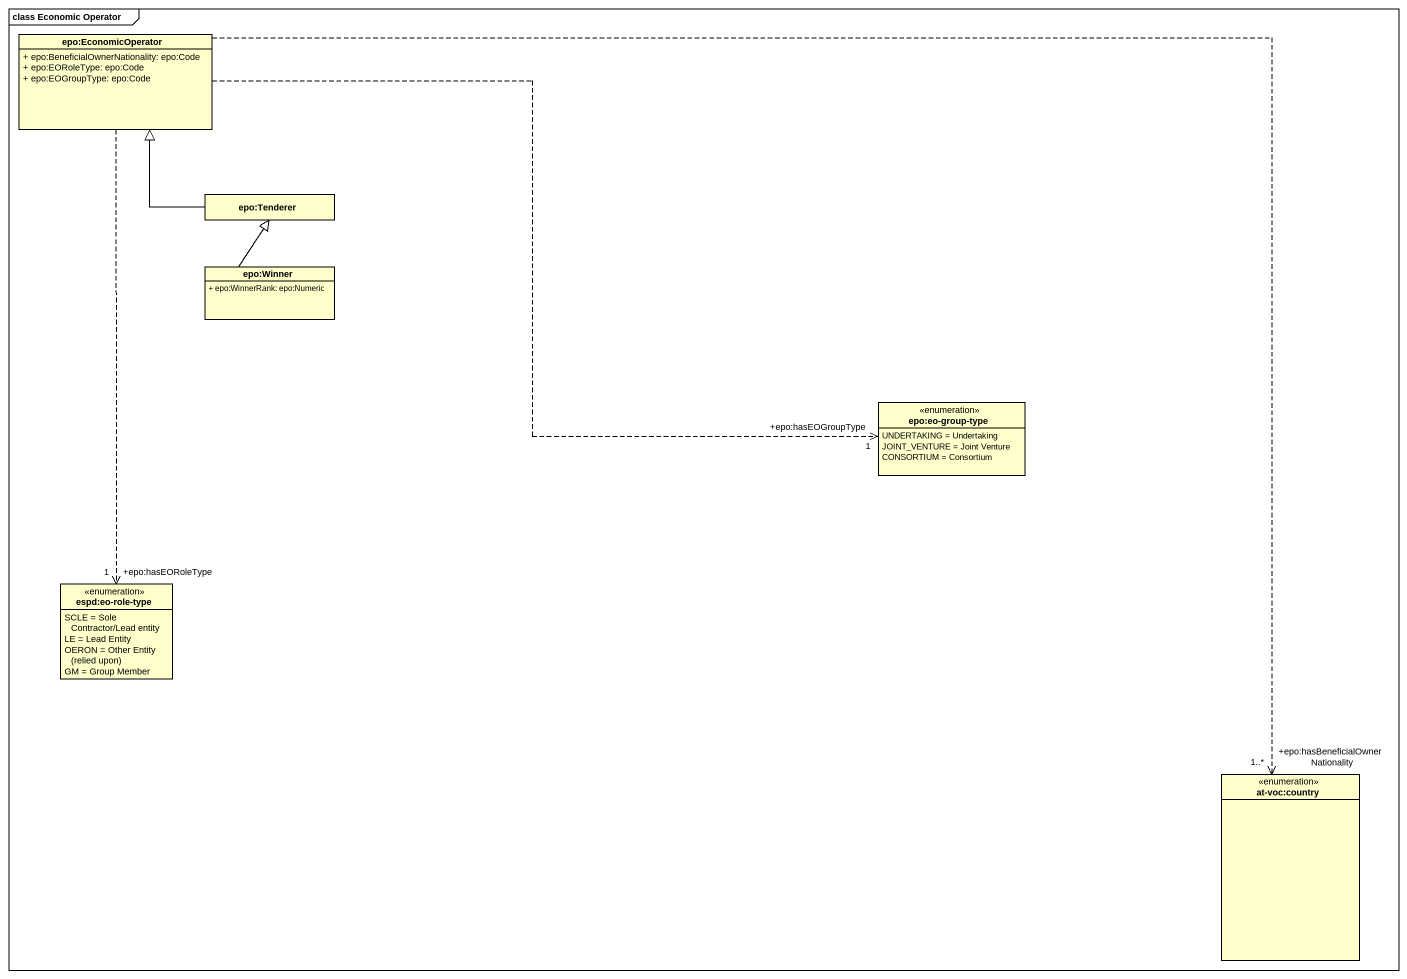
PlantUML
@startuml
mainframe class Economic Operator
hide circle
hide empty members
skinparam classAttributeIconSize 0
class "epo:EconomicOperator" as epo_EconomicOperator {
  + epo:BeneficialOwnerNationality: epo:Code
  + epo:EORoleType: epo:Code
  + epo:EOGroupType: epo:Code
}
class "epo:Tenderer" as epo_Tenderer
class "epo:Winner" as epo_Winner {
  + epo:WinnerRank: epo:Numeric
}
enum "epo:eo-group-type" as epo_eo_group_type {
  UNDERTAKING = Undertaking
  JOINT_VENTURE = Joint Venture
  CONSORTIUM = Consortium
}
enum "espd:eo-role-type" as espd_eo_role_type {
  SCLE = Sole Contractor/Lead entity
  LE = Lead Entity
  {field} OERON = Other Entity (relied upon)
  GM = Group Member
}
enum "at-voc:country" as at_voc_country
epo_EconomicOperator .right.> "+epo:hasEOGroupType\n1" epo_eo_group_type
epo_EconomicOperator ..> "+epo:hasEORoleType\n1" espd_eo_role_type
epo_EconomicOperator ..> "+epo:hasBeneficialOwnerNationality\n1..*" at_voc_country
epo_Tenderer -up-|> epo_EconomicOperator
epo_Winner -up-|> epo_Tenderer
@enduml
